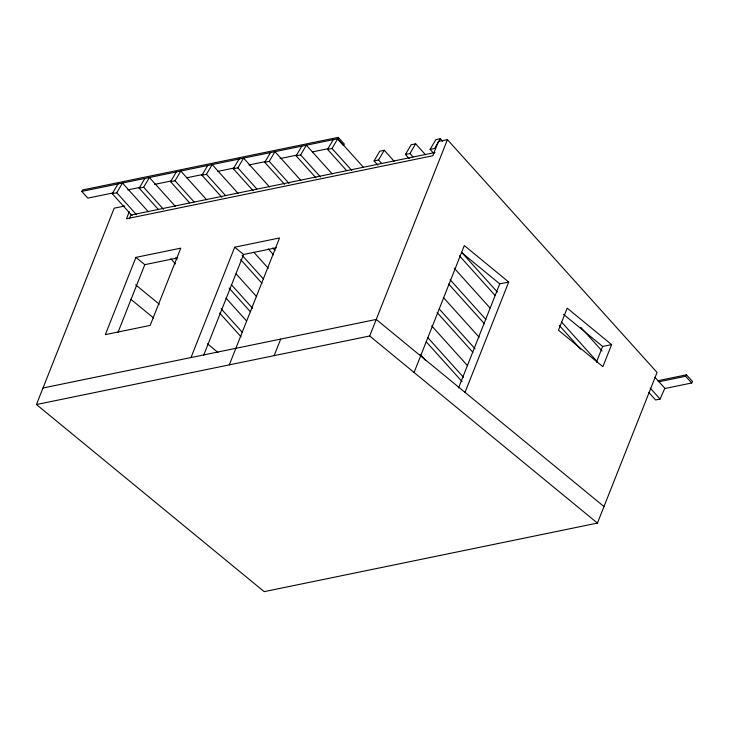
<?xml version="1.0" encoding="UTF-8"?>
<svg xmlns="http://www.w3.org/2000/svg" width="729" height="729" viewBox="0 0 729 729"><rect width="100%" height="100%" fill="white"/><g stroke="black" fill="none" stroke-linecap="round" stroke-linejoin="round"><path stroke-width="1.09" d="M129.306 211.638L126.482 218.782L432.798 155.76L438.457 141.472L447.424 139.631L657.057 372.464L597.425 523.085L264.19 591.647L36.45 404.54L114.198 208.184L124.75 206.015M129.425 218.764L130.883 215.082L434.976 152.525M135.913 257.383L105.331 334.629L150.174 325.398L180.765 248.152L135.913 257.383L144.789 264.673L177.612 257.92M117.98 332.397L144.789 264.673M191.007 357.547L234.692 247.195L279.544 237.964L229.307 364.864M203.628 355.378L243.577 254.485L276.391 247.732M274.15 355.643L280.701 339.085M36.45 404.54L369.685 335.987L447.424 139.631M414.072 372.455L464.318 245.555L508.714 282.032L465.02 392.375M458.55 387.919L499.748 283.873L508.714 282.032M596.395 362.231L602.637 346.466L611.604 344.617L602.865 366.687L558.469 330.219L567.208 308.148L611.604 344.617M648.737 392.366L655.599 399.984L660.082 399.064L664.821 388.238L654.934 377.239M113.387 192.866L87.817 198.133L81.766 191.408L82.623 189.95L338.265 137.353L344.325 144.078L343.459 145.536L337.409 138.82L338.265 137.353M132.067 215.702L112.266 193.686L117.998 183.954M112.266 193.686L116.749 192.766L122.481 183.034L148.361 211.793M158.22 209.314L139.175 188.146L144.907 178.423M139.175 188.146L143.659 187.225L149.39 177.502L175.27 206.261M189.613 202.853L170.568 181.685L176.3 171.962M170.568 181.685L175.051 180.765L180.783 171.042L206.662 199.801M221.771 197.24L201.96 175.233L207.692 165.501M201.96 175.233L206.444 174.304L212.175 164.581L238.055 193.34M253.163 190.788L233.353 168.773L239.094 159.04M233.353 168.773L237.845 167.852L243.577 158.12L269.448 186.879M284.556 184.328L264.755 162.312L270.486 152.589M264.755 162.312L269.238 161.391L274.97 151.659L300.849 180.428M315.958 177.867L296.147 155.851L301.879 146.128M296.147 155.851L300.63 154.931L306.362 145.208L332.242 173.967M346.585 170.559L327.54 149.39L333.271 139.667M327.54 149.39L332.023 148.47L337.755 138.747L363.634 167.506M377.859 165.146L374.05 160.918L379.782 151.185L384.265 150.265L394.161 161.264M374.05 160.918L378.533 159.997L384.265 150.265M409.251 158.694L405.442 154.457L411.174 144.734L415.667 143.804L425.554 154.803M405.442 154.457L409.926 153.537L415.667 143.804M433.919 153.619L430.11 149.381L435.842 139.658L440.325 138.729L442.612 141.271M440.325 138.729L434.593 148.461L430.11 149.381M658.879 381.786L685.634 376.282L686.499 374.824L692.55 381.54L691.693 382.998L664.93 388.511M81.766 191.408L337.755 138.747M127.83 189.895L140.059 187.38M154.512 184.41L171.178 180.974M186.742 177.776L203.418 174.349M217.862 171.379L234.538 167.943M248.99 164.973L265.657 161.537M280.109 158.567L296.776 155.14M312.34 151.933L327.904 148.734M43.002 387.992L376.237 319.439L603.976 506.537M657.503 380.784L686.499 374.824M563.462 314.281L602.637 346.466M461.439 252.407L499.748 283.873M369.685 335.987L597.425 523.085M234.692 247.195L243.577 254.485M135.64 284.802L159.296 304.239M207.492 343.824L217.998 352.462M130.846 299.291L153.628 318.008M685.634 376.282L691.693 382.998M650.177 388.056L660.082 399.064M580.794 327.339L602.108 351.023M409.926 153.537L412.978 156.917M561.521 322.018L597.324 361.812M559.325 325.48L580.649 349.182M378.533 159.997L381.586 163.378M461.566 252.28L497.369 292.065M459.37 255.742L495.173 295.527M454.203 268.163L489.979 307.92M332.023 148.47L351.834 170.486M450.112 279.708L485.915 319.502M448.672 284.018L484.475 323.813M443.36 297.459L479.135 337.217M300.63 154.931L320.441 176.947M439.286 309.032L475.089 348.827M437.081 312.495L472.884 352.289M431.75 325.918L467.526 365.676M269.238 161.391L289.039 183.407M427.695 337.5L463.498 377.294M426.255 341.81L462.058 381.604M420.15 354.367L425.472 360.29M237.845 167.852L256.89 189.011M206.444 174.304L225.489 195.472M272.728 247.969L275.015 250.512M268.245 248.89L273.575 254.822M253.847 252.243L268.308 268.318M175.051 180.765L194.096 201.933M242.092 255.278L263.424 278.979M240.652 259.588L261.984 283.289M236.16 273.931L256.708 296.767M143.659 187.225L163.469 209.241M231.266 284.592L252.599 308.303M229.07 288.055L250.402 311.766M225.99 298.079L246.539 320.915M116.749 192.766L136.56 214.773M175.407 257.957L176.928 259.652M221.115 308.759L242.447 332.47M170.923 258.877L175.498 263.962M219.684 313.069L241.007 336.78"/></g></svg>
